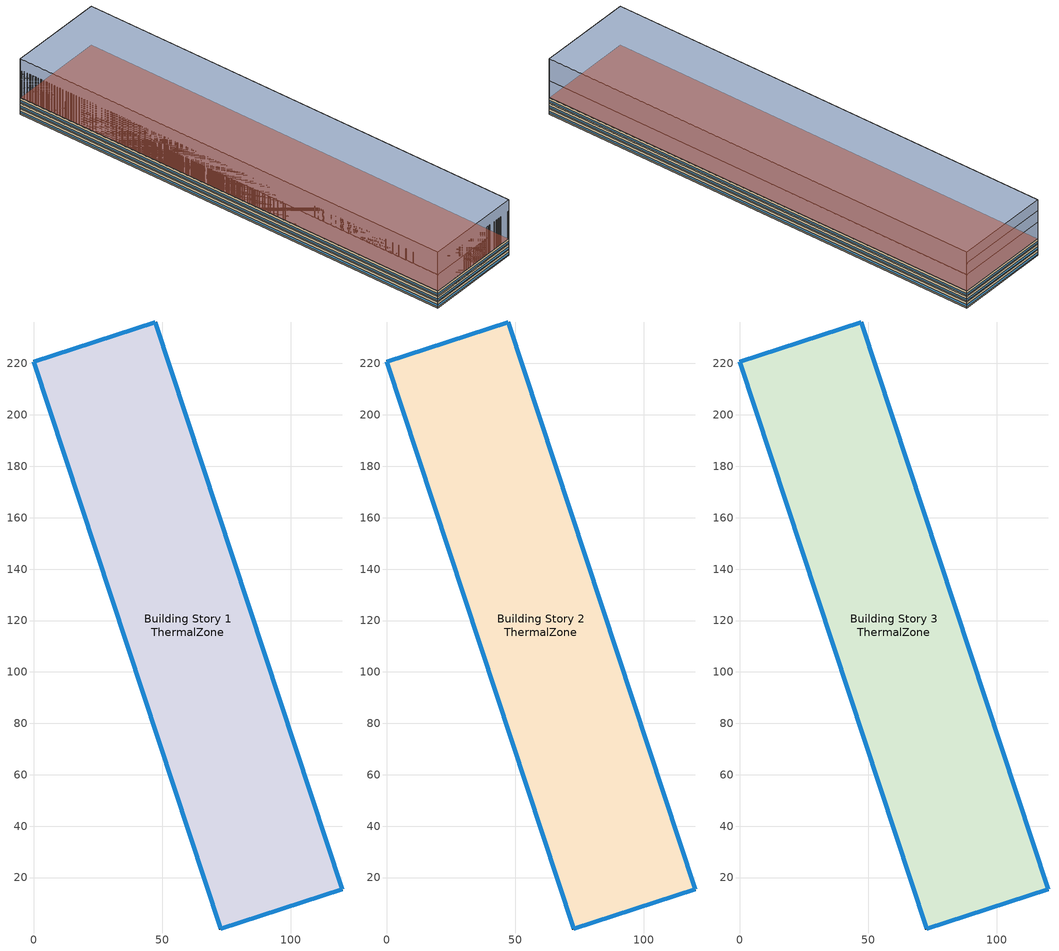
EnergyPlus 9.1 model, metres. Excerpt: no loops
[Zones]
Building Story 1 ThermalZone
 floor ground (Typical Insulated Carpeted 8in Slab Floor): 72.78,0 0,220.61 47.41,236.14 120.19,15.53 z0
 wall outside (Typical Insulated Steel Framed Exterior Wall R-20.41): 0,220.61 72.78,0 120.19,15.53 47.41,236.14 0,220.61 z0:3
 window (U 0.48 SHGC 0.40 Dbl Ref-D Clr 6mm/13mm): 0.01,220.59 72.77,0.02 / 47.38,236.13 0.02,220.62 / 120.18,15.55 47.41,236.11 / 72.8,0.01 120.16,15.52 z0.76:1.66
 roof outside (Typical IEAD Roof R-31.25): 120.19,15.53 47.41,236.14 0,220.61 72.78,0 z3
Building Story 2 ThermalZone
 floor adiabatic (Typical Interior Floor): 72.78,0 0,220.61 47.41,236.14 120.19,15.53 z3
 wall outside (Typical Insulated Steel Framed Exterior Wall R-20.41): 120.19,15.53 47.41,236.14 0,220.61 72.78,0 120.19,15.53 z3:6
 window (U 0.48 SHGC 0.40 Dbl Ref-D Clr 6mm/13mm): 120.18,15.55 47.41,236.11 / 72.8,0.01 120.16,15.52 / 0.01,220.59 72.77,0.02 / 47.38,236.13 0.02,220.62 z3.76:4.66
 ceiling adiabatic (Typical Interior Ceiling): 120.19,15.53 47.41,236.14 0,220.61 72.78,0 z6
Building Story 3 ThermalZone
 floor adiabatic (Typical Insulated Carpeted 8in Slab Floor): 72.78,0 0,220.61 47.41,236.14 120.19,15.53 z6
 wall outside (Typical Insulated Steel Framed Exterior Wall R-20.41): 0,220.61 72.78,0 120.19,15.53 47.41,236.14 0,220.61 z6:9
 window (U 0.48 SHGC 0.40 Dbl Ref-D Clr 6mm/13mm): 0.01,220.59 72.77,0.02 / 47.38,236.13 0.02,220.62 / 120.18,15.55 47.41,236.11 / 72.8,0.01 120.16,15.52 z6.76:7.66
 roof outside (Typical IEAD Roof R-31.25): 120.19,15.53 47.41,236.14 0,220.61 72.78,0 z9
shading: 120.19,15.53 47.41,236.14 / 47.41,236.14 0,220.61 / 0,220.61 72.78,0 / 72.78,0 120.19,15.53 z0:3; 120.19,15.53 47.41,236.14 / 47.41,236.14 0,220.61 / 0,220.61 72.78,0 / 72.78,0 120.19,15.53 z0:18; 120.19,15.53 47.41,236.14 / 47.41,236.14 0,220.61 / 0,220.61 72.78,0 / 72.78,0 120.19,15.53 z0:30; 72.78,0 120.19,15.53 / 120.19,15.53 47.41,236.14 / 47.41,236.14 0,220.61 / 0,220.61 72.78,0 z0:9; 120.19,15.53 47.41,236.14 / 47.41,236.14 0,220.61 / 0,220.61 72.78,0 / 72.78,0 120.19,15.53 z0:24; 72.78,0 0,220.61 47.41,236.14 120.19,15.53 z0; 120.19,15.53 47.41,236.14 0,220.61 72.78,0 z3; 120.19,15.53 47.41,236.14 0,220.61 72.78,0 z18; 72.78,0 0,220.61 47.41,236.14 120.19,15.53 z0; 120.19,15.53 47.41,236.14 0,220.61 72.78,0 z30; 72.78,0 0,220.61 47.41,236.14 120.19,15.53 z0; 120.19,15.53 47.41,236.14 0,220.61 72.78,0 z9; 72.78,0 0,220.61 47.41,236.14 120.19,15.53 z0; 72.78,0 0,220.61 47.41,236.14 120.19,15.53 z0; 120.19,15.53 47.41,236.14 0,220.61 72.78,0 z24
[Building]
Mall 1: Terrain=City
[Site:Location]
Buffalo Niagara Intl Ap_NY_USA: Latitude {deg}=42.817; Longitude {deg}=-78.8492; Time Zone {hr}=-5; Elevation {m}=215
[Site:GroundTemperature:BuildingSurface]
19.527, 19.502, 19.536, 19.598, 20.002, 21.64, 22.225, 22.375, 21.449, 20.121, 19.802, 19.633
[Site:WaterMainsTemperature]
Calculation Method=Correlation; Annual Average Outdoor Air Temperature {C}=8.96667; Maximum Difference In Monthly Average Outdoor Air Temperatures {deltaC}=26.2
[SizingPeriod:DesignDay] Day of Month=21; Dry-Bulb Temperature Range Modifier Type=DefaultMultipliers; Humidity Condition Type=Wetbulb; Barometric Pressure {Pa}=98769; Rain Indicator=No; Snow Indicator=No; Daylight Saving Time Indicator=No
Name | Month | Day Type | Maximum Dry-Bulb Temperature {C} | Daily Dry-Bulb Temperature Range {deltaC} | Wetbulb or DewPoint at Maximum Dry-Bulb {C} | Wind Speed {m/s} | Wind Direction {deg} | Solar Model Indicator | ASHRAE Clear Sky Optical Depth for Beam Irradiance (taub) | ASHRAE Clear Sky Optical Depth for Diffuse Irradiance (taud) | Sky Clearness
Buffalo Niagara Intl Ap Ann Clg .4% Condns DB=>MWB 1 | 7 | SummerDesignDay | 30.3 | 9.3 | 21.8 | 5.7 | 240 | ASHRAETau | 0.462 | 2.001
Buffalo Niagara Intl Ap Ann Clg .4% Condns WB=>MDB 1 | 7 | SummerDesignDay | 27.8 | 9.3 | 23.8 | 5.7 | 240 | ASHRAETau | 0.462 | 2.001
Buffalo Niagara Intl Ap Ann Htg 99.6% Condns DB 1 | 1 | WinterDesignDay | -16.3 | 0 | -16.3 | 5.1 | 270 | ASHRAEClearSky |  |  | 0
[Material] Thermal Absorptance=0.9
Name | Roughness | Thickness {m} | Conductivity {W/m-K} | Density {kg/m3} | Specific Heat {J/kg-K} | Solar Absorptance | Visible Absorptance
100mm Normalweight concrete floor | MediumRough | 0.1016 | 2.31045 | 2322 | 832.557 | 0 | 0
25mm Stucco | Smooth | 0.0254 | 0.72 | 1856 | 840 | 0.7 | 0.7
5/8 in. Gypsum Board | MediumSmooth | 0.0159 | 0.16 | 800 | 1090 | 0.7 | 0.7
8 in. Normalweight Concrete Floor | MediumRough | 0.2032 | 2.31 | 2322 | 832 | 0.7 | 0.7
Metal Roof Surface | Smooth | 0.0008 | 45.28 | 7824 | 500 | 0.7 | 0.7
Roof Membrane | VeryRough | 0.0095 | 0.16 | 1121.29 | 1460 | 0.7 | 0.7
Std Wood 6inch 1; Std Wood 6inch 2 | MediumSmooth | 0.15 | 0.12 | 540 | 1210 | 0.7 | 0.7
[Material:NoMass] Roughness=Smooth; Thermal Absorptance=0.9; Solar Absorptance=0.7
Name | Thermal Resistance {m2-K/W} | Visible Absorptance
CP02 CARPET PAD; Typical Carpet Pad | 0.21648 | 0.8
Typical Insulation R-18.23 | 3.21036 | 0.7
Typical Insulation R-30.13 | 5.30668 | 0.7
[WindowMaterial:Gas]
AIR 13MM: Gas Type=Air; Thickness {m}=0.0127
[WindowMaterial:Glazing] Optical Data Type=SpectralAverage; Thickness {m}=0.006; Infrared Transmittance at Normal Incidence=0; Front Side Infrared Hemispherical Emissivity=0.84; Conductivity {W/m-K}=0.9; Dirt Correction Factor for Solar and Visible Transmittance=1; Solar Diffusing=No
Name | Solar Transmittance at Normal Incidence | Front Side Solar Reflectance at Normal Incidence | Back Side Solar Reflectance at Normal Incidence | Visible Transmittance at Normal Incidence | Front Side Visible Reflectance at Normal Incidence | Back Side Visible Reflectance at Normal Incidence | Back Side Infrared Hemispherical Emissivity
CLEAR 6MM | 0.775 | 0.071 | 0.071 | 0.881 | 0.08 | 0.08 | 0.84
REF D CLEAR 6MM | 0.429 | 0.308 | 0.379 | 0.334 | 0.453 | 0.505 | 0.82
[Construction]
InteriorFurnishings 1: Std Wood 6inch 1
InteriorFurnishings 2: Std Wood 6inch 2
Typical IEAD Roof R-31.25: Roof Membrane, Typical Insulation R-30.13, Metal Roof Surface
Typical Insulated Carpeted 8in Slab Floor: 8 in. Normalweight Concrete Floor, Typical Carpet Pad
Typical Insulated Steel Framed Exterior Wall R-20.41: 25mm Stucco, 5/8 in. Gypsum Board, Typical Insulation R-18.23, 5/8 in. Gypsum Board
Typical Interior Ceiling: CP02 CARPET PAD, 100mm Normalweight concrete floor
Typical Interior Floor: 100mm Normalweight concrete floor, CP02 CARPET PAD
U 0.48 SHGC 0.40 Dbl Ref-D Clr 6mm/13mm: REF D CLEAR 6MM, AIR 13MM, CLEAR 6MM
[Zone]
Building Story 1 ThermalZone; Building Story 2 ThermalZone; Building Story 3 ThermalZone
[InternalMass]
Name | Construction | Zone | Surface Area {m2}
Building Story 1 Space Mass | InteriorFurnishings 2 | Building Story 1 ThermalZone | 23177.1
Building Story 2 Space Mass | InteriorFurnishings 2 | Building Story 2 ThermalZone | 23177.1
Building Story 3 Space Mass | InteriorFurnishings 2 | Building Story 3 ThermalZone | 23177.1
Building Story 2 Space StripMall Strip mall - type 1 A  - Story Ground Mass; Building Story 2 Space StripMall Strip mall - type 1 C  - Story Ground Mass | InteriorFurnishings 1 | Building Story 2 ThermalZone | 1434.36
Building Story 2 Space StripMall Strip mall - type 1 A end_a - Story Ground Mass; Building Story 2 Space StripMall Strip mall - type 1 C end_a - Story Ground Mass; Building Story 2 Space StripMall Strip mall - type 2 A end_b - Story Ground Mass; Building Story 2 Space StripMall Strip mall - type 2 C end_b - Story Ground Mass | InteriorFurnishings 1 | Building Story 2 ThermalZone | 41.7847
Building Story 2 Space StripMall Strip mall - type 1 B  - Story Ground Mass | InteriorFurnishings 1 | Building Story 2 ThermalZone | 14022.1
Building Story 2 Space StripMall Strip mall - type 1 B end_a - Story Ground Mass; Building Story 2 Space StripMall Strip mall - type 2 B end_b - Story Ground Mass | InteriorFurnishings 1 | Building Story 2 ThermalZone | 408.48
Building Story 2 Space StripMall Strip mall - type 2 A  - Story Ground Mass; Building Story 2 Space StripMall Strip mall - type 2 C  - Story Ground Mass | InteriorFurnishings 1 | Building Story 2 ThermalZone | 450.264
Building Story 2 Space StripMall Strip mall - type 2 B  - Story Ground Mass | InteriorFurnishings 1 | Building Story 2 ThermalZone | 4401.7
Building Story 1 Space StripMall Strip mall - type 2 A  - Story Mid Mass; Building Story 1 Space StripMall Strip mall - type 2 C  - Story Mid Mass; Building Story 1 Space StripMall Strip mall - type 3 A  - Story Mid Mass; Building Story 1 Space StripMall Strip mall - type 3 C  - Story Mid Mass | InteriorFurnishings 1 | Building Story 1 ThermalZone | 942.313
Building Story 1 Space StripMall Strip mall - type 2 A end_b - Story Mid Mass; Building Story 1 Space StripMall Strip mall - type 2 C end_b - Story Mid Mass; Building Story 1 Space StripMall Strip mall - type 3 A end_a - Story Mid Mass; Building Story 1 Space StripMall Strip mall - type 3 C end_a - Story Mid Mass | InteriorFurnishings 1 | Building Story 1 ThermalZone | 41.7847
Building Story 1 Space StripMall Strip mall - type 2 B  - Story Mid Mass; Building Story 1 Space StripMall Strip mall - type 3 B  - Story Mid Mass | InteriorFurnishings 1 | Building Story 1 ThermalZone | 9211.89
Building Story 1 Space StripMall Strip mall - type 2 B end_b - Story Mid Mass; Building Story 1 Space StripMall Strip mall - type 3 B end_a - Story Mid Mass | InteriorFurnishings 1 | Building Story 1 ThermalZone | 408.48
Building Story 3 Space StripMall Strip mall - type 3 A  - Story Top Mass; Building Story 3 Space StripMall Strip mall - type 3 C  - Story Top Mass | InteriorFurnishings 1 | Building Story 3 ThermalZone | 1884.63
Building Story 3 Space StripMall Strip mall - type 3 A end_a - Story Top Mass; Building Story 3 Space StripMall Strip mall - type 3 A end_b - Story Top Mass; Building Story 3 Space StripMall Strip mall - type 3 C end_a - Story Top Mass; Building Story 3 Space StripMall Strip mall - type 3 C end_b - Story Top Mass | InteriorFurnishings 1 | Building Story 3 ThermalZone | 41.7847
Building Story 3 Space StripMall Strip mall - type 3 B  - Story Top Mass | InteriorFurnishings 1 | Building Story 3 ThermalZone | 18423.8
Building Story 3 Space StripMall Strip mall - type 3 B end_a - Story Top Mass; Building Story 3 Space StripMall Strip mall - type 3 B end_b - Story Top Mass | InteriorFurnishings 1 | Building Story 3 ThermalZone | 408.48
[AvailabilityManager:NightCycle] Applicability Schedule=Always On Discrete; Control Type=CycleOnAny; Thermostat Tolerance {deltaC}=1; Cycling Run Time Control Type=FixedRunTime; Cycling Run Time {s}=1800
Name | Fan Schedule
Availability Manager Night Cycle 1 | 1 Zone VAV Occ Sch
Availability Manager Night Cycle 2 | 1 Zone VAV 1 Occ Sch
Availability Manager Night Cycle 3 | 1 Zone VAV 2 Occ Sch
[AvailabilityManager:Scheduled] Schedule=Always On Discrete
1 Zone VAV OA System Availability Manager; 1 Zone VAV 1 OA System Availability Manager; 1 Zone VAV 2 OA System Availability Manager
[Exterior:Lights] Control Option=AstronomicalClock
Name | Schedule | Design Level {W}
Building Facades | Schedule Ruleset 1 | 2649.56
Main Entries | Schedule Ruleset 2 | 17971.6
Other Doors | Schedule Ruleset 2 | 6589.6
Parking Areas and Drives | Schedule Ruleset 2 | 70528.2
[EnergyManagementSystem:Sensor] Output:Variable or Output:Meter Index Key=Environment; Output:Variable or Output:Meter=Site Outdoor Air Drybulb Temperature
OAT; OAT_1; OAT_2
[EnergyManagementSystem:Actuator] Actuated Component Type=Schedule:Year; Actuated Component Control Type=Schedule Value
Name | Actuated Component Unique
SYS1ZoneVAV1ClgSch0 | RetailStripmall Type1_CLGSETP_SCH_NO_OPTIMUM
SYS1ZoneVAV1HtgSch0 | RetailStripmall Type1_HTGSETP_SCH_NO_OPTIMUM
SYS1ZoneVAV2ClgSch0; SYS1ZoneVAVClgSch0 | RetailStripmall Type3_CLGSETP_SCH_NO_OPTIMUM
SYS1ZoneVAV2HtgSch0; SYS1ZoneVAVHtgSch0 | RetailStripmall Type3_HTGSETP_SCH_NO_OPTIMUM
[EnergyManagementSystem:Program]
SYS1ZoneVAV1OptimumStartProg0: IF DaylightSavings==0 && DayOfWeek>1 && Hour==5 && OAT_1<23.9 && OAT_1>1.7; SET SYS1ZoneVAV1ClgSch0 = 29.4; SET SYS1ZoneVAV1HtgSch0 = 15.6; ELSEIF DaylightSavings==0 && DayOfWeek==1 && Hour==7 && OAT_1<23.9 && OAT_1>1.7; SET SYS1ZoneVAV1ClgSch0 = 29.4; SET SYS1ZoneVAV1HtgSch0 = 15.6; ELSEIF DaylightSavings==1 && DayOfWeek>1 && Hour==4 && OAT_1<23.9 && OAT_1>1.7; SET SYS1ZoneVAV1ClgSch0 = 29.4; SET SYS1ZoneVAV1HtgSch0 = 15.6; ELSEIF DaylightSavings==1 && DayOfWeek==1 && Hour==6 && OAT_1<23.9 && OAT_1>1.7; SET SYS1ZoneVAV1ClgSch0 = 29.4; SET SYS1ZoneVAV1HtgSch0 = 15.6; ELSE; SET SYS1ZoneVAV1ClgSch0 = NULL; SET SYS1ZoneVAV1HtgSch0 = NULL; ENDIF
SYS1ZoneVAV2OptimumStartProg0: IF DaylightSavings==0 && DayOfWeek>1 && Hour==5 && OAT_2<23.9 && OAT_2>1.7; SET SYS1ZoneVAV2ClgSch0 = 29.4; SET SYS1ZoneVAV2HtgSch0 = 15.6; ELSEIF DaylightSavings==0 && DayOfWeek==1 && Hour==7 && OAT_2<23.9 && OAT_2>1.7; SET SYS1ZoneVAV2ClgSch0 = 29.4; SET SYS1ZoneVAV2HtgSch0 = 15.6; ELSEIF DaylightSavings==1 && DayOfWeek>1 && Hour==4 && OAT_2<23.9 && OAT_2>1.7; SET SYS1ZoneVAV2ClgSch0 = 29.4; SET SYS1ZoneVAV2HtgSch0 = 15.6; ELSEIF DaylightSavings==1 && DayOfWeek==1 && Hour==6 && OAT_2<23.9 && OAT_2>1.7; SET SYS1ZoneVAV2ClgSch0 = 29.4; SET SYS1ZoneVAV2HtgSch0 = 15.6; ELSE; SET SYS1ZoneVAV2ClgSch0 = NULL; SET SYS1ZoneVAV2HtgSch0 = NULL; ENDIF
SYS1ZoneVAVOptimumStartProg0: IF DaylightSavings==0 && DayOfWeek>1 && Hour==5 && OAT<23.9 && OAT>1.7; SET SYS1ZoneVAVClgSch0 = 29.4; SET SYS1ZoneVAVHtgSch0 = 15.6; ELSEIF DaylightSavings==0 && DayOfWeek==1 && Hour==7 && OAT<23.9 && OAT>1.7; SET SYS1ZoneVAVClgSch0 = 29.4; SET SYS1ZoneVAVHtgSch0 = 15.6; ELSEIF DaylightSavings==1 && DayOfWeek>1 && Hour==4 && OAT<23.9 && OAT>1.7; SET SYS1ZoneVAVClgSch0 = 29.4; SET SYS1ZoneVAVHtgSch0 = 15.6; ELSEIF DaylightSavings==1 && DayOfWeek==1 && Hour==6 && OAT<23.9 && OAT>1.7; SET SYS1ZoneVAVClgSch0 = 29.4; SET SYS1ZoneVAVHtgSch0 = 15.6; ELSE; SET SYS1ZoneVAVClgSch0 = NULL; SET SYS1ZoneVAVHtgSch0 = NULL; ENDIF
[EnergyManagementSystem:ProgramCallingManager]
SYS1ZoneVAV1OptimumStartCallingManager0: BeginTimestepBeforePredictor; SYS1ZoneVAV1OptimumStartProg0
SYS1ZoneVAV2OptimumStartCallingManager0: BeginTimestepBeforePredictor; SYS1ZoneVAV2OptimumStartProg0
SYS1ZoneVAVOptimumStartCallingManager0: BeginTimestepBeforePredictor; SYS1ZoneVAVOptimumStartProg0
[Schedule:Day:Interval]
RetailStripmall Type3_HTGSETP_SCH_NO_OPTIMUM Wkdy Day: No, 08:00, 15.56, 21:00, 21.11, 24:00, 15.56
RetailStripmall Type3_HTGSETP_SCH_NO_OPTIMUM Sat Day: No, 08:00, 15.56, 19:00, 21.11, 24:00, 15.56
RetailStripmall Type3_HTGSETP_SCH_NO_OPTIMUM Default: No, 09:00, 15.56, 18:00, 21.11, 24:00, 15.56
RetailStripmall Type3_HTGSETP_SCH_NO_OPTIMUM Summer Design Day; RetailStripmall Type1_HTGSETP_SCH_NO_OPTIMUM Summer Design Day: No, 24:00, 15.56
RetailStripmall Type3_HTGSETP_SCH_NO_OPTIMUM Winter Design Day: No, 08:00, 15.56, 09:00, 18.33, 21:00, 21.11, 24:00, 15.56
RetailStripmall Type3_CLGSETP_SCH_NO_OPTIMUM Wkdy Day: No, 08:00, 29.44, 21:00, 23.89, 24:00, 29.44
RetailStripmall Type3_CLGSETP_SCH_NO_OPTIMUM Sat Day: No, 08:00, 29.44, 18:00, 23.89, 24:00, 29.44
RetailStripmall Type3_CLGSETP_SCH_NO_OPTIMUM Default: No, 09:00, 29.44, 17:00, 23.89, 24:00, 29.44
RetailStripmall Type3_CLGSETP_SCH_NO_OPTIMUM Summer Design Day: No, 08:00, 29.44, 09:00, 26.67, 21:00, 23.89, 24:00, 29.44
RetailStripmall Type3_CLGSETP_SCH_NO_OPTIMUM Winter Design Day; RetailStripmall Type1_CLGSETP_SCH_NO_OPTIMUM Winter Design Day: No, 24:00, 29.44
1 Zone VAV Occ Sch Default; 1 Zone VAV 2 Occ Sch Default: No, 11:00, 0, 20:00, 1, 24:00, 0
1 Zone VAV Occ Sch Saturday; 1 Zone VAV 2 Occ Sch Saturday: No, 11:00, 0, 18:00, 1, 24:00, 0
1 Zone VAV Occ Sch Sunday: No, 11:00, 0, 17:00, 1, 24:00, 0
1 Zone VAV Occ Sch Summer Design Day; 1 Zone VAV Occ Sch Winter Design Day; 1 Zone VAV 1 Occ Sch Summer Design Day; 1 Zone VAV 1 Occ Sch Winter Design Day; 1 Zone VAV 2 Occ Sch Summer Design Day; 1 Zone VAV 2 Occ Sch Winter Design Day: No, 24:00, 1
RetailStripmall Type1_HTGSETP_SCH_NO_OPTIMUM Mon|Tue|Wed|Thu Day: No, 01:00, 21.11, 08:00, 15.56, 24:00, 21.11
RetailStripmall Type1_HTGSETP_SCH_NO_OPTIMUM Default|Sat|Fri Day; RetailStripmall Type1_HTGSETP_SCH_NO_OPTIMUM Default: No, 08:00, 15.56, 24:00, 21.11
RetailStripmall Type1_HTGSETP_SCH_NO_OPTIMUM Winter Design Day: No, 01:00, 21.11, 08:00, 15.56, 09:00, 18.33, 24:00, 21.11
RetailStripmall Type1_CLGSETP_SCH_NO_OPTIMUM Mon|Tue|Wed|Thu Day: No, 08:00, 29.44, 24:00, 23.89
RetailStripmall Type1_CLGSETP_SCH_NO_OPTIMUM Sat|Fri Day: No, 01:00, 23.89, 08:00, 29.44, 24:00, 23.89
RetailStripmall Type1_CLGSETP_SCH_NO_OPTIMUM Default: No, 08:00, 26.67, 24:00, 23.89
RetailStripmall Type1_CLGSETP_SCH_NO_OPTIMUM Summer Design Day: No, 08:00, 29.44, 09:00, 26.67, 24:00, 23.89
1 Zone VAV 1 Occ Sch Default: No, 12:00, 0, 23:00, 1, 24:00, 0
1 Zone VAV 1 Occ Sch Sunday: No, 11:00, 0, 22:00, 1, 24:00, 0
1 Zone VAV 2 Occ Sch Sunday: No, 12:00, 0, 17:00, 1, 24:00, 0
Schedule Day 29: No, 06:00, 0, 24:00, 1
Schedule Day 30: No, 06:00, 0.7, 24:00, 1
[Schedule:Week:Daily]
RetailStripmall Type3_HTGSETP_SCH_NO_OPTIMUM Week Rule - Jan1-Jan5: RetailStripmall Type3_HTGSETP_SCH_NO_OPTIMUM Default, RetailStripmall Type3_HTGSETP_SCH_NO_OPTIMUM Default, RetailStripmall Type3_HTGSETP_SCH_NO_OPTIMUM Wkdy Day, RetailStripmall Type3_HTGSETP_SCH_NO_OPTIMUM Wkdy Day, RetailStripmall Type3_HTGSETP_SCH_NO_OPTIMUM Wkdy Day, RetailStripmall Type3_HTGSETP_SCH_NO_OPTIMUM Wkdy Day, RetailStripmall Type3_HTGSETP_SCH_NO_OPTIMUM Sat Day, RetailStripmall Type3_HTGSETP_SCH_NO_OPTIMUM Default, RetailStripmall Type3_HTGSETP_SCH_NO_OPTIMUM Summer Design Day, RetailStripmall Type3_HTGSETP_SCH_NO_OPTIMUM Winter Design Day, RetailStripmall Type3_HTGSETP_SCH_NO_OPTIMUM Default, RetailStripmall Type3_HTGSETP_SCH_NO_OPTIMUM Default
RetailStripmall Type3_HTGSETP_SCH_NO_OPTIMUM Week Rule - Jan6-Dec31: RetailStripmall Type3_HTGSETP_SCH_NO_OPTIMUM Default, RetailStripmall Type3_HTGSETP_SCH_NO_OPTIMUM Wkdy Day, RetailStripmall Type3_HTGSETP_SCH_NO_OPTIMUM Wkdy Day, RetailStripmall Type3_HTGSETP_SCH_NO_OPTIMUM Wkdy Day, RetailStripmall Type3_HTGSETP_SCH_NO_OPTIMUM Wkdy Day, RetailStripmall Type3_HTGSETP_SCH_NO_OPTIMUM Wkdy Day, RetailStripmall Type3_HTGSETP_SCH_NO_OPTIMUM Sat Day, RetailStripmall Type3_HTGSETP_SCH_NO_OPTIMUM Default, RetailStripmall Type3_HTGSETP_SCH_NO_OPTIMUM Summer Design Day, RetailStripmall Type3_HTGSETP_SCH_NO_OPTIMUM Winter Design Day, RetailStripmall Type3_HTGSETP_SCH_NO_OPTIMUM Default, RetailStripmall Type3_HTGSETP_SCH_NO_OPTIMUM Default
RetailStripmall Type3_CLGSETP_SCH_NO_OPTIMUM Week Rule - Jan1-Jan5: RetailStripmall Type3_CLGSETP_SCH_NO_OPTIMUM Default, RetailStripmall Type3_CLGSETP_SCH_NO_OPTIMUM Default, RetailStripmall Type3_CLGSETP_SCH_NO_OPTIMUM Wkdy Day, RetailStripmall Type3_CLGSETP_SCH_NO_OPTIMUM Wkdy Day, RetailStripmall Type3_CLGSETP_SCH_NO_OPTIMUM Wkdy Day, RetailStripmall Type3_CLGSETP_SCH_NO_OPTIMUM Wkdy Day, RetailStripmall Type3_CLGSETP_SCH_NO_OPTIMUM Sat Day, RetailStripmall Type3_CLGSETP_SCH_NO_OPTIMUM Default, RetailStripmall Type3_CLGSETP_SCH_NO_OPTIMUM Summer Design Day, RetailStripmall Type3_CLGSETP_SCH_NO_OPTIMUM Winter Design Day, RetailStripmall Type3_CLGSETP_SCH_NO_OPTIMUM Default, RetailStripmall Type3_CLGSETP_SCH_NO_OPTIMUM Default
RetailStripmall Type3_CLGSETP_SCH_NO_OPTIMUM Week Rule - Jan6-Dec31: RetailStripmall Type3_CLGSETP_SCH_NO_OPTIMUM Default, RetailStripmall Type3_CLGSETP_SCH_NO_OPTIMUM Wkdy Day, RetailStripmall Type3_CLGSETP_SCH_NO_OPTIMUM Wkdy Day, RetailStripmall Type3_CLGSETP_SCH_NO_OPTIMUM Wkdy Day, RetailStripmall Type3_CLGSETP_SCH_NO_OPTIMUM Wkdy Day, RetailStripmall Type3_CLGSETP_SCH_NO_OPTIMUM Wkdy Day, RetailStripmall Type3_CLGSETP_SCH_NO_OPTIMUM Sat Day, RetailStripmall Type3_CLGSETP_SCH_NO_OPTIMUM Default, RetailStripmall Type3_CLGSETP_SCH_NO_OPTIMUM Summer Design Day, RetailStripmall Type3_CLGSETP_SCH_NO_OPTIMUM Winter Design Day, RetailStripmall Type3_CLGSETP_SCH_NO_OPTIMUM Default, RetailStripmall Type3_CLGSETP_SCH_NO_OPTIMUM Default
1 Zone VAV Occ Sch Week Rule - Jan1-Jan5: 1 Zone VAV Occ Sch Default, 1 Zone VAV Occ Sch Default, 1 Zone VAV Occ Sch Default, 1 Zone VAV Occ Sch Default, 1 Zone VAV Occ Sch Default, 1 Zone VAV Occ Sch Default, 1 Zone VAV Occ Sch Saturday, 1 Zone VAV Occ Sch Default, 1 Zone VAV Occ Sch Summer Design Day, 1 Zone VAV Occ Sch Winter Design Day, 1 Zone VAV Occ Sch Default, 1 Zone VAV Occ Sch Default
1 Zone VAV Occ Sch Week Rule - Jan6-Dec31: 1 Zone VAV Occ Sch Sunday, 1 Zone VAV Occ Sch Default, 1 Zone VAV Occ Sch Default, 1 Zone VAV Occ Sch Default, 1 Zone VAV Occ Sch Default, 1 Zone VAV Occ Sch Default, 1 Zone VAV Occ Sch Saturday, 1 Zone VAV Occ Sch Default, 1 Zone VAV Occ Sch Summer Design Day, 1 Zone VAV Occ Sch Winter Design Day, 1 Zone VAV Occ Sch Default, 1 Zone VAV Occ Sch Default
RetailStripmall Type1_HTGSETP_SCH_NO_OPTIMUM Week Rule - Jan1-Jan5: RetailStripmall Type1_HTGSETP_SCH_NO_OPTIMUM Default, RetailStripmall Type1_HTGSETP_SCH_NO_OPTIMUM Default, RetailStripmall Type1_HTGSETP_SCH_NO_OPTIMUM Mon|Tue|Wed|Thu Day, RetailStripmall Type1_HTGSETP_SCH_NO_OPTIMUM Mon|Tue|Wed|Thu Day, RetailStripmall Type1_HTGSETP_SCH_NO_OPTIMUM Mon|Tue|Wed|Thu Day, RetailStripmall Type1_HTGSETP_SCH_NO_OPTIMUM Default|Sat|Fri Day, RetailStripmall Type1_HTGSETP_SCH_NO_OPTIMUM Default|Sat|Fri Day, RetailStripmall Type1_HTGSETP_SCH_NO_OPTIMUM Default, RetailStripmall Type1_HTGSETP_SCH_NO_OPTIMUM Summer Design Day, RetailStripmall Type1_HTGSETP_SCH_NO_OPTIMUM Winter Design Day, RetailStripmall Type1_HTGSETP_SCH_NO_OPTIMUM Default, RetailStripmall Type1_HTGSETP_SCH_NO_OPTIMUM Default
RetailStripmall Type1_HTGSETP_SCH_NO_OPTIMUM Week Rule - Jan6-Dec31: RetailStripmall Type1_HTGSETP_SCH_NO_OPTIMUM Default, RetailStripmall Type1_HTGSETP_SCH_NO_OPTIMUM Mon|Tue|Wed|Thu Day, RetailStripmall Type1_HTGSETP_SCH_NO_OPTIMUM Mon|Tue|Wed|Thu Day, RetailStripmall Type1_HTGSETP_SCH_NO_OPTIMUM Mon|Tue|Wed|Thu Day, RetailStripmall Type1_HTGSETP_SCH_NO_OPTIMUM Mon|Tue|Wed|Thu Day, RetailStripmall Type1_HTGSETP_SCH_NO_OPTIMUM Default|Sat|Fri Day, RetailStripmall Type1_HTGSETP_SCH_NO_OPTIMUM Default|Sat|Fri Day, RetailStripmall Type1_HTGSETP_SCH_NO_OPTIMUM Default, RetailStripmall Type1_HTGSETP_SCH_NO_OPTIMUM Summer Design Day, RetailStripmall Type1_HTGSETP_SCH_NO_OPTIMUM Winter Design Day, RetailStripmall Type1_HTGSETP_SCH_NO_OPTIMUM Default, RetailStripmall Type1_HTGSETP_SCH_NO_OPTIMUM Default
RetailStripmall Type1_CLGSETP_SCH_NO_OPTIMUM Week Rule - Jan1-Jan5: RetailStripmall Type1_CLGSETP_SCH_NO_OPTIMUM Default, RetailStripmall Type1_CLGSETP_SCH_NO_OPTIMUM Default, RetailStripmall Type1_CLGSETP_SCH_NO_OPTIMUM Mon|Tue|Wed|Thu Day, RetailStripmall Type1_CLGSETP_SCH_NO_OPTIMUM Mon|Tue|Wed|Thu Day, RetailStripmall Type1_CLGSETP_SCH_NO_OPTIMUM Mon|Tue|Wed|Thu Day, RetailStripmall Type1_CLGSETP_SCH_NO_OPTIMUM Sat|Fri Day, RetailStripmall Type1_CLGSETP_SCH_NO_OPTIMUM Sat|Fri Day, RetailStripmall Type1_CLGSETP_SCH_NO_OPTIMUM Default, RetailStripmall Type1_CLGSETP_SCH_NO_OPTIMUM Summer Design Day, RetailStripmall Type1_CLGSETP_SCH_NO_OPTIMUM Winter Design Day, RetailStripmall Type1_CLGSETP_SCH_NO_OPTIMUM Default, RetailStripmall Type1_CLGSETP_SCH_NO_OPTIMUM Default
RetailStripmall Type1_CLGSETP_SCH_NO_OPTIMUM Week Rule - Jan6-Dec31: RetailStripmall Type1_CLGSETP_SCH_NO_OPTIMUM Default, RetailStripmall Type1_CLGSETP_SCH_NO_OPTIMUM Mon|Tue|Wed|Thu Day, RetailStripmall Type1_CLGSETP_SCH_NO_OPTIMUM Mon|Tue|Wed|Thu Day, RetailStripmall Type1_CLGSETP_SCH_NO_OPTIMUM Mon|Tue|Wed|Thu Day, RetailStripmall Type1_CLGSETP_SCH_NO_OPTIMUM Mon|Tue|Wed|Thu Day, RetailStripmall Type1_CLGSETP_SCH_NO_OPTIMUM Sat|Fri Day, RetailStripmall Type1_CLGSETP_SCH_NO_OPTIMUM Sat|Fri Day, RetailStripmall Type1_CLGSETP_SCH_NO_OPTIMUM Default, RetailStripmall Type1_CLGSETP_SCH_NO_OPTIMUM Summer Design Day, RetailStripmall Type1_CLGSETP_SCH_NO_OPTIMUM Winter Design Day, RetailStripmall Type1_CLGSETP_SCH_NO_OPTIMUM Default, RetailStripmall Type1_CLGSETP_SCH_NO_OPTIMUM Default
1 Zone VAV 1 Occ Sch Week Rule - Jan1-Jan5: 1 Zone VAV 1 Occ Sch Default, 1 Zone VAV 1 Occ Sch Default, 1 Zone VAV 1 Occ Sch Default, 1 Zone VAV 1 Occ Sch Default, 1 Zone VAV 1 Occ Sch Default, 1 Zone VAV 1 Occ Sch Default, 1 Zone VAV 1 Occ Sch Default, 1 Zone VAV 1 Occ Sch Default, 1 Zone VAV 1 Occ Sch Summer Design Day, 1 Zone VAV 1 Occ Sch Winter Design Day, 1 Zone VAV 1 Occ Sch Default, 1 Zone VAV 1 Occ Sch Default
1 Zone VAV 1 Occ Sch Week Rule - Jan6-Dec31: 1 Zone VAV 1 Occ Sch Sunday, 1 Zone VAV 1 Occ Sch Default, 1 Zone VAV 1 Occ Sch Default, 1 Zone VAV 1 Occ Sch Default, 1 Zone VAV 1 Occ Sch Default, 1 Zone VAV 1 Occ Sch Default, 1 Zone VAV 1 Occ Sch Default, 1 Zone VAV 1 Occ Sch Default, 1 Zone VAV 1 Occ Sch Summer Design Day, 1 Zone VAV 1 Occ Sch Winter Design Day, 1 Zone VAV 1 Occ Sch Default, 1 Zone VAV 1 Occ Sch Default
1 Zone VAV 2 Occ Sch Week Rule - Jan1-Jan5: 1 Zone VAV 2 Occ Sch Default, 1 Zone VAV 2 Occ Sch Default, 1 Zone VAV 2 Occ Sch Default, 1 Zone VAV 2 Occ Sch Default, 1 Zone VAV 2 Occ Sch Default, 1 Zone VAV 2 Occ Sch Default, 1 Zone VAV 2 Occ Sch Saturday, 1 Zone VAV 2 Occ Sch Default, 1 Zone VAV 2 Occ Sch Summer Design Day, 1 Zone VAV 2 Occ Sch Winter Design Day, 1 Zone VAV 2 Occ Sch Default, 1 Zone VAV 2 Occ Sch Default
1 Zone VAV 2 Occ Sch Week Rule - Jan6-Dec31: 1 Zone VAV 2 Occ Sch Sunday, 1 Zone VAV 2 Occ Sch Default, 1 Zone VAV 2 Occ Sch Default, 1 Zone VAV 2 Occ Sch Default, 1 Zone VAV 2 Occ Sch Default, 1 Zone VAV 2 Occ Sch Default, 1 Zone VAV 2 Occ Sch Saturday, 1 Zone VAV 2 Occ Sch Default, 1 Zone VAV 2 Occ Sch Summer Design Day, 1 Zone VAV 2 Occ Sch Winter Design Day, 1 Zone VAV 2 Occ Sch Default, 1 Zone VAV 2 Occ Sch Default
Schedule Ruleset 1 Week Rule - Jan1-Dec31: Schedule Day 29, Schedule Day 29, Schedule Day 29, Schedule Day 29, Schedule Day 29, Schedule Day 29, Schedule Day 29, Schedule Day 29, Schedule Day 29, Schedule Day 29, Schedule Day 29, Schedule Day 29
Schedule Ruleset 2 Week Rule - Jan1-Dec31: Schedule Day 30, Schedule Day 30, Schedule Day 30, Schedule Day 30, Schedule Day 30, Schedule Day 30, Schedule Day 30, Schedule Day 30, Schedule Day 30, Schedule Day 30, Schedule Day 30, Schedule Day 30
[Schedule:Year]
RetailStripmall Type3_HTGSETP_SCH_NO_OPTIMUM: RetailStripmall Type3_HTGSETP_SCH_NO_OPTIMUM Week Rule - Jan1-Jan5, 1, 1, 1, 5, RetailStripmall Type3_HTGSETP_SCH_NO_OPTIMUM Week Rule - Jan6-Dec31, 1, 6, 12, 31
RetailStripmall Type3_CLGSETP_SCH_NO_OPTIMUM: RetailStripmall Type3_CLGSETP_SCH_NO_OPTIMUM Week Rule - Jan1-Jan5, 1, 1, 1, 5, RetailStripmall Type3_CLGSETP_SCH_NO_OPTIMUM Week Rule - Jan6-Dec31, 1, 6, 12, 31
1 Zone VAV Occ Sch: 1 Zone VAV Occ Sch Week Rule - Jan1-Jan5, 1, 1, 1, 5, 1 Zone VAV Occ Sch Week Rule - Jan6-Dec31, 1, 6, 12, 31
RetailStripmall Type1_HTGSETP_SCH_NO_OPTIMUM: RetailStripmall Type1_HTGSETP_SCH_NO_OPTIMUM Week Rule - Jan1-Jan5, 1, 1, 1, 5, RetailStripmall Type1_HTGSETP_SCH_NO_OPTIMUM Week Rule - Jan6-Dec31, 1, 6, 12, 31
RetailStripmall Type1_CLGSETP_SCH_NO_OPTIMUM: RetailStripmall Type1_CLGSETP_SCH_NO_OPTIMUM Week Rule - Jan1-Jan5, 1, 1, 1, 5, RetailStripmall Type1_CLGSETP_SCH_NO_OPTIMUM Week Rule - Jan6-Dec31, 1, 6, 12, 31
1 Zone VAV 1 Occ Sch: 1 Zone VAV 1 Occ Sch Week Rule - Jan1-Jan5, 1, 1, 1, 5, 1 Zone VAV 1 Occ Sch Week Rule - Jan6-Dec31, 1, 6, 12, 31
1 Zone VAV 2 Occ Sch: 1 Zone VAV 2 Occ Sch Week Rule - Jan1-Jan5, 1, 1, 1, 5, 1 Zone VAV 2 Occ Sch Week Rule - Jan6-Dec31, 1, 6, 12, 31
Schedule Ruleset 1: Schedule Ruleset 1 Week Rule - Jan1-Dec31, 1, 1, 12, 31
Schedule Ruleset 2: Schedule Ruleset 2 Week Rule - Jan1-Dec31, 1, 1, 12, 31
[Schedule:Constant]
Always On Discrete: Hourly Value=1
